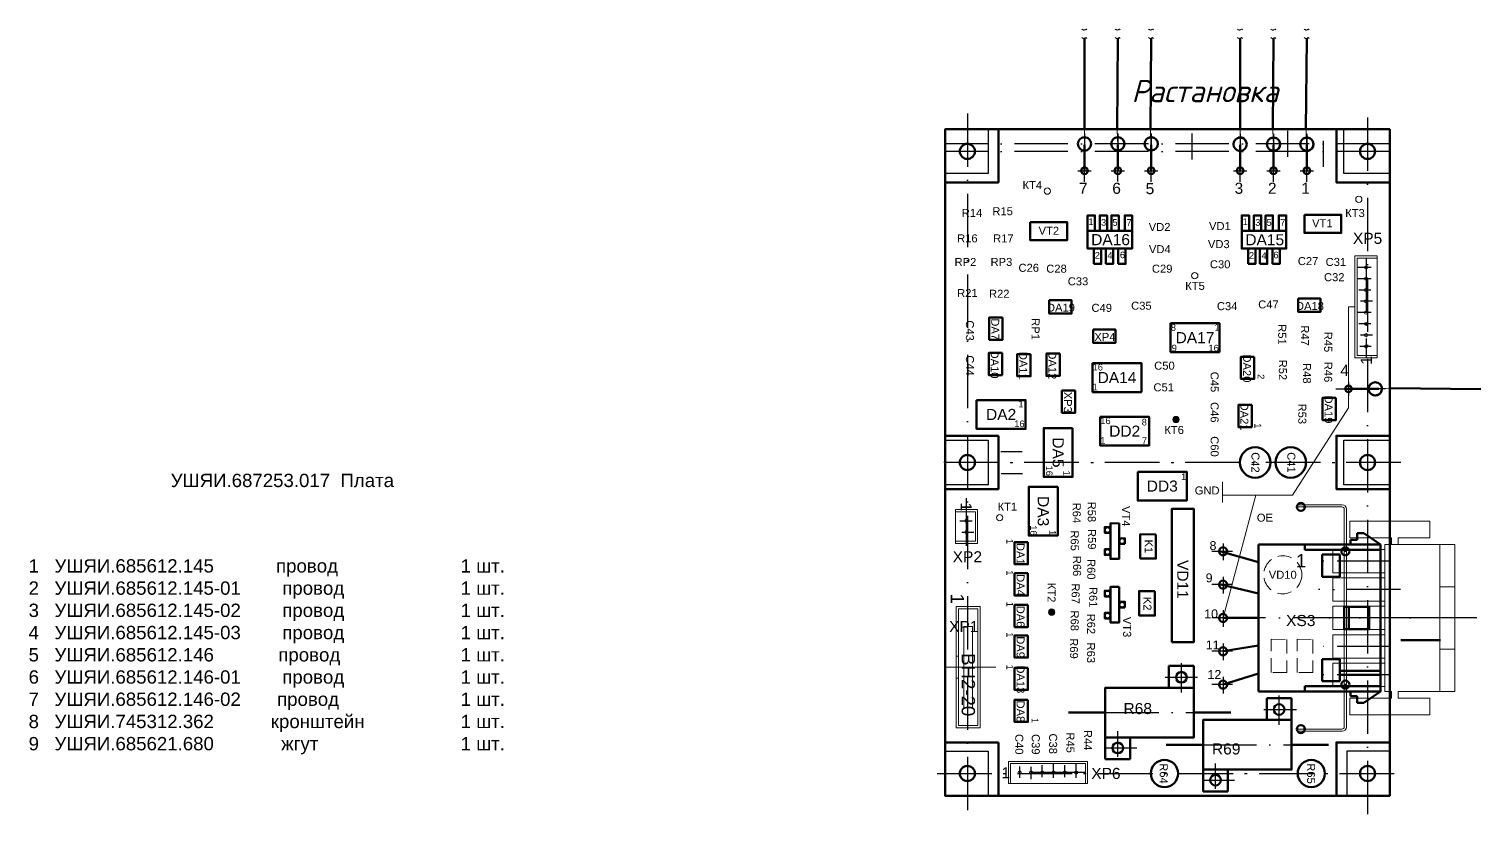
# Model space of a CAD drawing. Header units: millimetres. Extents: x 3219 to 51106, y -14166 to 2695.
# Drawn here: x 5335.7 to 5662.2, y 1722.3 to 1901.4 of the extents above; entities that cross this region are included whole.
import ezdxf

# ---------------------------------------------------------------- set-up
doc = ezdxf.new("R2010")
doc.units = ezdxf.units.MM
doc.linetypes.add('ACAD_ISO10W100', pattern=[18, 12, -3, 0, -3])
doc.linetypes.add('невидимая2', pattern=[4.7625, 3.175, -1.5875])
doc.layers.get('0').update_dxf_attribs({"lineweight": 53})
for name, color, linetype, lineweight in [('1', 1, 'Continuous', 18), ('TEXT', 2, 'Continuous', 20), ('TONK', 3, 'Continuous', 20), ('жгут', 9, 'Continuous', 100), ('невидим', 1, 'невидимая2', 18), ('Оси', 3, 'ACAD_ISO10W100', 25), ('Размеры', 2, 'Continuous', 18)]:
    doc.layers.add(name, color=color, linetype=linetype, lineweight=lineweight)
doc.styles.add('Arial', font='arial.ttf', dxfattribs={"height": 3})
doc.styles.add('Arialc', font='arial.ttf')
doc.styles.add('ArialCr', font='arial.ttf', dxfattribs={"height": 2.5})
doc.styles.add('гост', font='GOST Common Italic.ttf')

# ---------------------------------------------------------------- blocks, each defined once
blk = doc.blocks.new('A$C766C7C66')
for p, q in [((10.39, 35.62), (14.14, 38.22)), ((14.14, 38.22), (15.64, 38.22)), ((15.64, 36.72), (15.64, 38.22)), ((15.64, 36.72), (17.14, 36.72)), ((17.14, 35.62), (17.14, 36.72)), ((10.39, 35.62), (37.82, 35.62)), ((10.39, 35.62), (10.39, 2.6)), ((10.39, 2.6), (10.39, 35.62)), ((10.39, 34.42), (27.39, 34.42)), ((19.52, 33.36), (23.52, 33.36)), ((19.52, 28.36), (19.52, 33.36)), ((23.52, 28.36), (23.52, 33.36)), ((27.39, 35.62), (27.39, 34.42)), ((37.82, 35.62), (37.82, 2.6)), ((19.52, 31.91), (10.39, 31.91)), ((19.52, 31.01), (10.39, 31.01)), ((19.52, 28.36), (23.52, 28.36)), ((12.92, 21.61), (12.92, 16.61)), ((12.92, 21.61), (18.52, 21.61)), ((17.52, 21.61), (17.52, 16.61)), ((18.52, 21.61), (18.52, 16.61)), ((12.92, 16.61), (18.52, 16.61)), ((19.52, 9.86), (23.52, 9.86)), ((19.52, 4.86), (19.52, 9.86)), ((23.52, 4.86), (23.52, 9.86)), ((10.39, 3.8), (27.39, 3.8)), ((19.52, 4.86), (23.52, 4.86)), ((27.39, 3.8), (27.39, 2.6)), ((10.39, 2.6), (37.82, 2.6)), ((10.39, 2.6), (14.14, 0)), ((15.64, 1.5), (17.14, 1.5)), ((15.64, 0), (15.64, 1.5)), ((17.14, 1.5), (17.14, 2.6)), ((14.14, 0), (15.64, 0))]:
    blk.add_line(p, q)
at = {"layer": 'Оси'}
blk.add_line((0, 19.11), (40.87, 19.11), dxfattribs=at)
blk = doc.blocks.new('A$C15A94739')
for p, q in [((10.54, 43.52), (28.54, 43.52)), ((10.54, 43.52), (10.54, 39.77)), ((28.54, 43.52), (28.54, 39.77)), ((10.54, 39.77), (17.69, 39.77)), ((17.69, 39.77), (17.69, 38.27)), ((19.19, 39.77), (28.54, 39.77)), ((19.19, 39.77), (19.19, 38.27)), ((4.94, 38.27), (17.69, 38.27)), ((4.94, 38.27), (4.94, 5.25)), ((8.34, 38.27), (8.34, 5.25)), ((19.19, 38.27), (20.69, 38.27)), ((20.69, 38.27), (20.69, 5.25)), ((20.69, 38.27), (20.69, 5.25)), ((20.69, 37.18), (32.37, 37.18)), ((32.37, 37.18), (32.37, 31.93)), ((20.69, 31.93), (32.37, 31.93)), ((20.69, 30.78), (32.37, 30.78)), ((32.37, 30.78), (32.37, 25.53)), ((4.94, 28.76), (8.34, 28.76)), ((20.69, 25.53), (32.37, 25.53)), ((20.69, 24.38), (32.37, 24.38)), ((32.37, 24.38), (32.37, 19.13)), ((20.69, 19.13), (32.37, 19.13)), ((20.69, 17.98), (32.37, 17.98)), ((32.37, 17.98), (32.37, 12.73)), ((4.94, 14.76), (8.34, 14.76)), ((20.69, 12.73), (32.37, 12.73)), ((20.69, 11.58), (32.37, 11.58)), ((32.37, 11.58), (32.37, 6.33)), ((4.94, 5.25), (20.69, 5.25)), ((10.54, 3.75), (17.69, 3.75)), ((10.54, 3.75), (10.54, 0)), ((17.69, 5.25), (17.69, 3.75)), ((19.19, 5.25), (19.19, 3.75)), ((19.19, 3.75), (28.54, 3.75)), ((20.69, 6.33), (32.37, 6.33)), ((28.54, 3.75), (28.54, 0)), ((10.54, 0), (28.54, 0))]:
    blk.add_line(p, q)
at = {"layer": 'Оси'}
for p, q in [((19.42, 34.56), (36.08, 34.56)), ((19.42, 28.16), (36.08, 28.16)), ((0, 21.76), (41.15, 21.76)), ((17.19, 15.36), (35.64, 15.36)), ((19.42, 8.96), (36.08, 8.96))]:
    blk.add_line(p, q, dxfattribs=at)
blk = doc.blocks.new('A$C7cf964cf')
for p, q in [((-22.4, 5), (-22.4, 0)), ((-22.4, 5), (0.5, 5)), ((-22.4, 0), (-22.4, 5)), ((0.5, 5), (-22.4, 5)), ((-21.9, 0), (-21.9, 4.5)), ((0, 4.5), (-21.9, 4.5)), ((0, 0), (0, 4.5)), ((0.5, 5), (0.5, 0)), ((0.5, 0), (0.5, 5)), ((-22.4, 0), (0.5, 0)), ((0.5, 0), (-22.4, 0))]:
    blk.add_line(p, q)
for centre in [(-19.86, 2.5), (-17.32, 2.5), (-14.78, 2.5), (-12.24, 2.5), (-9.7, 2.5), (-7.16, 2.5), (-4.62, 2.5), (-2.08, 2.5)]:
    blk.add_circle(centre, 0.35)
at = {"layer": 'Оси'}
for p, q in [((-19.86, 1.32), (-19.86, 3.86)), ((-17.32, 1.03), (-17.32, 3.76)), ((-14.78, 1.42), (-14.78, 4.15)), ((-12.24, 1.32), (-12.24, 4.45)), ((-9.7, 1.03), (-9.7, 3.76)), ((-7.16, 1.42), (-7.16, 4.15)), ((-4.62, 1.32), (-4.62, 4.45)), ((-2.08, 1.32), (-2.08, 4.45)), ((0, 2.5), (-22.4, 2.5))]:
    blk.add_line(p, q, dxfattribs=at)
at = {"style": 'Arialc'}
blk.add_text('1', height=2.5, dxfattribs=at).set_placement((-23.96, 1.18))
blk = doc.blocks.new('A$C4d0c2a60')
for p, q in [((-6.02, 5), (-6.02, 0)), ((-6.02, 5), (1.6, 5)), ((-6.02, 0), (-6.02, 5)), ((1.6, 5), (-6.02, 5)), ((-5.52, 0), (-5.52, 4.5)), ((1.1, 4.5), (-5.52, 4.5)), ((1.1, 0), (1.1, 4.5)), ((1.6, 5), (1.6, 0)), ((1.6, 0), (1.6, 5)), ((-6.02, 0), (1.6, 0)), ((1.6, 0), (-6.02, 0))]:
    blk.add_line(p, q)
for centre in [(-3.48, 2.5), (-0.94, 2.5)]:
    blk.add_circle(centre, 0.35)
at = {"layer": 'Оси'}
for p, q in [((-3.48, 1.03), (-3.48, 3.76)), ((-0.94, 1.42), (-0.94, 4.15)), ((2.15, 2.5), (-8.56, 2.5))]:
    blk.add_line(p, q, dxfattribs=at)
at = {"style": 'Arialc'}
blk.add_text('1', height=2.5, dxfattribs=at).set_placement((-7.58, 1.18))
blk = doc.blocks.new('A$C37fabe92')
for p, q in [((2.5, 17.8), (-2.5, 17.8)), ((-2.5, 17.8), (-2.5, 0)), ((-2.5, 17.8), (2.5, 17.8)), ((-2.5, 0), (-2.5, 17.8)), ((-2.5, 17.3), (2, 17.3)), ((2, 0.5), (2, 17.3)), ((2.5, 17.8), (2.5, 0)), ((2.5, 0), (2.5, 17.8)), ((-2.5, 0.5), (2, 0.5)), ((2.5, 0), (-2.5, 0)), ((-2.5, 0), (2.5, 0))]:
    blk.add_line(p, q)
for centre in [(0, 15.26), (0, 12.72), (0, 10.18), (0, 7.64), (0, 5.1), (0, 2.56)]:
    blk.add_circle(centre, 0.35)
at = {"layer": 'Оси'}
for p, q in [((0, 0.5), (0, 17.8)), ((-1.18, 15.26), (1.36, 15.26)), ((-1.47, 12.72), (1.26, 12.72)), ((-1.08, 10.18), (1.65, 10.18)), ((-1.18, 7.64), (1.95, 7.64)), ((-1.08, 5.1), (1.65, 5.1)), ((-1.18, 2.56), (1.95, 2.56))]:
    blk.add_line(p, q, dxfattribs=at)
at = {"style": 'Arialc'}
blk.add_text('1', height=2.5, rotation=270, dxfattribs=at).set_placement((-1.32, 19.36))
blk = doc.blocks.new('A$C3702a2b4')
for p, q in [((0, 7.2), (0, -4.25)), ((-13.65, 3.72), (-13.65, -1.73)), ((-13.65, 3.72), (13.65, 3.72)), ((13.65, 3.72), (13.65, -1.73)), ((-13.15, 3.2), (13.15, 3.2)), ((-13.15, 3.2), (-13.15, -1.2)), ((-9.15, 2), (-9.15, 0)), ((-9.15, 2), (9.15, 2)), ((-9.15, 0), (9.15, 0)), ((9.15, 2), (9.15, 0)), ((13.15, 3.2), (13.15, -1.2)), ((-13.65, -1.73), (13.65, -1.73)), ((-13.15, -1.2), (13.15, -1.2)), ((-2.5, -1.2), (-2.5, -1.73)), ((2.5, -1.2), (2.5, -1.73))]:
    blk.add_line(p, q)

msp = doc.modelspace()

# ---------------------------------------------------------------- hatches: boundary and pattern name
at = {"layer": 'Размеры'}
h = msp.add_hatch(color=256, dxfattribs=at)
h.dxf.hatch_style = 1
h.paths.add_polyline_path([(5594.37, 1813.57, 1), (5592.96, 1813.57, 1)])
h = msp.add_hatch(color=256, dxfattribs=at)
h.dxf.hatch_style = 1
h.paths.add_polyline_path([(5564.97, 1770.22, 1), (5566.38, 1770.22, 1)])

# ---------------------------------------------------------------- linework, layer by layer
for p, q in [((5541.74, 1878.9), (5641.74, 1878.9)), ((5541.74, 1748.9), (5541.74, 1878.9)), ((5541.74, 1878.9), (5641.74, 1878.9)), ((5541.74, 1728.9), (5541.74, 1878.9)), ((5641.74, 1748.9), (5641.74, 1878.9)), ((5641.74, 1728.9), (5641.74, 1878.9)), ((5580.58, 1875.41), (5580.58, 1869.66)), ((5615.58, 1875.41), (5615.58, 1869.66)), ((5644.24, 1763.9), (5653.12, 1763.9)), ((5597.64, 1758.1), (5592.07, 1758.1)), ((5592.07, 1753.2), (5592.07, 1758.1)), ((5597.64, 1753.2), (5597.64, 1758.1)), ((5619.63, 1750.87), (5614.05, 1750.87)), ((5614.05, 1745.97), (5614.05, 1750.87)), ((5619.63, 1745.97), (5619.63, 1750.87)), ((5577.76, 1747.6), (5569.46, 1747.6)), ((5605.96, 1747.6), (5597.66, 1747.6)), ((5577.76, 1742), (5577.76, 1737.1)), ((5583.36, 1742), (5583.36, 1737.1)), ((5599.74, 1740.37), (5591.44, 1740.37)), ((5627.94, 1740.37), (5619.64, 1740.37)), ((5583.36, 1737.1), (5577.76, 1737.1)), ((5599.74, 1734.77), (5599.74, 1729.87)), ((5605.34, 1734.77), (5605.34, 1729.87)), ((5541.74, 1728.9), (5641.74, 1728.9)), ((5541.74, 1728.9), (5641.74, 1728.9)), ((5605.34, 1729.87), (5599.74, 1729.87))]:
    msp.add_line(p, q)
for points in [[(5553.74, 1878.9), (5553.74, 1866.9), (5541.74, 1866.9), (5541.74, 1878.9)], [(5641.74, 1878.9), (5641.74, 1866.9), (5629.74, 1866.9), (5629.74, 1878.9)], [(5560.89, 1858), (5569.17, 1858), (5569.17, 1853.91), (5560.89, 1853.91)], [(5573.77, 1856.03), (5575.43, 1856.03), (5575.43, 1859.48), (5573.77, 1859.48)], [(5576.51, 1856.03), (5578.17, 1856.03), (5578.17, 1859.48), (5576.51, 1859.48)], [(5579.15, 1856.03), (5580.8, 1856.03), (5580.8, 1859.48), (5579.15, 1859.48)], [(5582.12, 1856.03), (5583.77, 1856.03), (5583.77, 1859.48), (5582.12, 1859.48)], [(5608.44, 1856.03), (5610.1, 1856.03), (5610.1, 1859.48), (5608.44, 1859.48)], [(5611.18, 1856.03), (5612.84, 1856.03), (5612.84, 1859.48), (5611.18, 1859.48)], [(5613.81, 1856.03), (5615.47, 1856.03), (5615.47, 1859.48), (5613.81, 1859.48)], [(5616.78, 1856.03), (5618.44, 1856.03), (5618.44, 1859.48), (5616.78, 1859.48)], [(5622.55, 1859.64), (5630.83, 1859.64), (5630.83, 1855.56), (5622.55, 1855.56)], [(5573.77, 1856.03), (5583.77, 1856.03), (5583.77, 1852.03), (5573.77, 1852.03)], [(5608.44, 1856.03), (5618.44, 1856.03), (5618.44, 1852.03), (5608.44, 1852.03)], [(5575.2, 1848.58), (5576.86, 1848.58), (5576.86, 1852.03), (5575.2, 1852.03)], [(5577.87, 1848.58), (5579.52, 1848.58), (5579.52, 1852.03), (5577.87, 1852.03)], [(5580.67, 1848.58), (5582.33, 1848.58), (5582.33, 1852.03), (5580.67, 1852.03)], [(5609.87, 1848.58), (5611.52, 1848.58), (5611.52, 1852.03), (5609.87, 1852.03)], [(5612.53, 1848.58), (5614.19, 1848.58), (5614.19, 1852.03), (5612.53, 1852.03)], [(5615.34, 1848.58), (5616.99, 1848.58), (5616.99, 1852.03), (5615.34, 1852.03)], [(5565.16, 1840.39), (5570.16, 1840.39), (5570.16, 1837.39), (5565.16, 1837.39)], [(5621.14, 1840.76), (5626.14, 1840.76), (5626.14, 1837.76), (5621.14, 1837.76)], [(5554.67, 1836.52), (5554.67, 1831.52), (5551.67, 1831.52), (5551.67, 1836.52)], [(5592.43, 1835.23), (5603.43, 1835.23), (5603.43, 1828.73), (5592.43, 1828.73)], [(5575.03, 1833.81), (5580.03, 1833.81), (5580.03, 1830.81), (5575.03, 1830.81)], [(5554.54, 1828.56), (5554.54, 1823.56), (5551.54, 1823.56), (5551.54, 1828.56)], [(5560.95, 1828.29), (5560.95, 1823.29), (5557.95, 1823.29), (5557.95, 1828.29)], [(5567.51, 1828.39), (5567.51, 1823.39), (5564.51, 1823.39), (5564.51, 1828.39)], [(5574.89, 1826.25), (5585.89, 1826.25), (5585.89, 1819.75), (5574.89, 1819.75)], [(5611.27, 1827.69), (5611.27, 1822.69), (5608.27, 1822.69), (5608.27, 1827.69)], [(5571, 1820.07), (5571, 1815.07), (5568, 1815.07), (5568, 1820.07)], [(5548.83, 1817.95), (5559.83, 1817.95), (5559.83, 1811.45), (5548.83, 1811.45)], [(5610.7, 1816.86), (5610.7, 1811.86), (5607.7, 1811.86), (5607.7, 1816.86)], [(5629.63, 1818.45), (5629.63, 1813.45), (5626.63, 1813.45), (5626.63, 1818.45)], [(5576.62, 1814.2), (5587.62, 1814.2), (5587.62, 1807.7), (5576.62, 1807.7)], [(5553.74, 1809.9), (5553.74, 1797.9), (5541.74, 1797.9), (5541.74, 1809.9)], [(5570.4, 1811.65), (5570.4, 1800.65), (5563.9, 1800.65), (5563.9, 1811.65)], [(5641.74, 1809.9), (5641.74, 1797.9), (5629.74, 1797.9), (5629.74, 1809.9)], [(5585.07, 1801.82), (5596.07, 1801.82), (5596.07, 1795.32), (5585.07, 1795.32)], [(5567.05, 1798.44), (5567.05, 1787.44), (5560.55, 1787.44), (5560.55, 1798.44)], [(5592.69, 1763.46), (5592.69, 1793.46), (5597.69, 1793.46), (5597.69, 1763.46)], [(5578.9, 1789.32), (5577.63, 1789.34), (5577.63, 1788.08), (5578.9, 1788.06)], [(5580.9, 1790.22), (5580.9, 1782.22), (5578.9, 1782.2), (5578.9, 1790.2)], [(5582.17, 1785.58), (5580.9, 1785.56), (5580.9, 1786.82), (5582.17, 1786.84)], [(5589.12, 1787.71), (5589.14, 1782.26), (5585.61, 1782.31), (5585.58, 1787.76)], [(5560.36, 1785.99), (5560.36, 1780.99), (5557.36, 1780.99), (5557.36, 1785.99)], [(5578.9, 1783.12), (5577.63, 1783.1), (5577.63, 1784.36), (5578.9, 1784.38)], [(5560.36, 1778.96), (5560.36, 1773.96), (5557.36, 1773.96), (5557.36, 1778.96)], [(5578.9, 1775.01), (5577.63, 1775.04), (5577.63, 1773.77), (5578.9, 1773.75)], [(5580.9, 1775.91), (5580.9, 1767.91), (5578.9, 1767.89), (5578.9, 1775.89)], [(5588.87, 1774.9), (5588.9, 1769.44), (5585.37, 1769.49), (5585.34, 1774.94)], [(5560.36, 1771.85), (5560.36, 1766.85), (5557.36, 1766.85), (5557.36, 1771.85)], [(5578.9, 1768.81), (5577.63, 1768.79), (5577.63, 1770.06), (5578.9, 1770.08)], [(5582.17, 1771.27), (5580.9, 1771.25), (5580.9, 1772.52), (5582.17, 1772.54)], [(5560.36, 1764.98), (5560.36, 1759.98), (5557.36, 1759.98), (5557.36, 1764.98)], [(5560.36, 1757.72), (5560.36, 1752.72), (5557.36, 1752.72), (5557.36, 1757.72)], [(5560.36, 1750.52), (5560.36, 1745.52), (5557.36, 1745.52), (5557.36, 1750.52)], [(5577.76, 1742), (5577.76, 1753.2), (5597.66, 1753.2), (5597.66, 1742)], [(5599.74, 1734.77), (5599.74, 1745.97), (5619.64, 1745.97), (5619.64, 1734.77)], [(5553.74, 1740.9), (5553.74, 1728.9), (5541.74, 1728.9), (5541.74, 1740.9)], [(5641.74, 1740.9), (5641.74, 1728.9), (5629.74, 1728.9), (5629.74, 1740.9)]]:
    msp.add_lwpolyline(points, close=True)
for centre, radius in [((5546.74, 1873.9), 1.7), ((5573.08, 1875.58), 1.5), ((5580.58, 1875.6), 1.5), ((5588.08, 1875.6), 1.5), ((5608.08, 1875.5), 1.5), ((5615.58, 1875.52), 1.5), ((5623.08, 1875.52), 1.5), ((5636.74, 1873.9), 1.7), ((5573.08, 1869.56), 0.75), ((5580.58, 1869.56), 0.75), ((5588.08, 1869.56), 0.75), ((5608.08, 1869.56), 0.75), ((5615.58, 1869.56), 0.75), ((5623.08, 1869.56), 0.75), ((5638.48, 1820.47), 1.5), ((5632.46, 1820.47), 0.75), ((5546.74, 1803.9), 1.7), ((5611.45, 1803.9), 3.43), ((5619.46, 1803.9), 3.43), ((5636.74, 1803.9), 1.7), ((5621.74, 1793.9), 0.9), ((5578.26, 1788.7), 0.636), ((5581.54, 1786.2), 0.636), ((5578.26, 1783.74), 0.636), ((5604.24, 1783.9), 0.9), ((5631.74, 1783.9), 0.9), ((5604.24, 1776.4), 0.9), ((5578.26, 1774.4), 0.636), ((5578.26, 1769.43), 0.636), ((5581.54, 1771.89), 0.636), ((5604.24, 1768.9), 0.9), ((5604.24, 1761.4), 0.9), ((5594.86, 1755.55), 1.2), ((5604.24, 1753.9), 0.9), ((5631.74, 1753.9), 0.9), ((5616.84, 1748.32), 1.2), ((5621.74, 1743.9), 0.9), ((5580.56, 1739.65), 1.2), ((5546.74, 1733.9), 1.7), ((5591.06, 1733.9), 3.05), ((5624.08, 1733.9), 3.05), ((5636.74, 1733.9), 1.7), ((5602.54, 1732.42), 1.2)]:
    msp.add_circle(centre, radius)
for centre, start, end in [((5573.08, 1875.58), 53.1301, 103.8606), ((5573.08, 1875.58), 256.1394, 306.8699), ((5580.58, 1875.6), 233.1301, 126.8699), ((5588.08, 1875.6), 233.1301, 126.8699), ((5608.08, 1875.58), 53.1301, 103.8606), ((5608.08, 1875.5), 53.1301, 103.8606), ((5608.08, 1875.5), 256.1394, 306.8699), ((5615.58, 1875.52), 233.1301, 126.8699), ((5623.08, 1875.52), 233.1301, 126.8699), ((5638.48, 1820.47), 143.1301, 36.8699)]:
    msp.add_arc(centre, 1.5, start, end)
at = {"layer": '1'}
for p, q in [((5604.12, 1794.89), (5604.12, 1799.55)), ((5630.99, 1794.4), (5620.99, 1794.4)), ((5620.99, 1794.4), (5620.99, 1793.9)), ((5630.99, 1793.9), (5620.99, 1793.9)), ((5631.49, 1793.4), (5631.49, 1744.4)), ((5631.99, 1793.4), (5631.99, 1744.4)), ((5630.99, 1743.9), (5620.99, 1743.9)), ((5620.99, 1743.9), (5620.99, 1743.4)), ((5630.99, 1743.4), (5620.99, 1743.4))]:
    msp.add_line(p, q, dxfattribs=at)
for points in [[(5633.89, 1838.91), (5632.46, 1838.91), (5632.46, 1816.19), (5632.46, 1816.19), (5619.89, 1796.51), (5604.12, 1796.51)], [(5604.24, 1768.9), (5611.6, 1796.51)]]:
    msp.add_lwpolyline(points, dxfattribs=at)
for centre, radius, start, end in [((5630.99, 1793.4), 1, 0, 90), ((5630.99, 1793.4), 0.5, 0, 90), ((5630.99, 1744.4), 1, 270, 0), ((5630.99, 1744.4), 0.5, 270, 0)]:
    msp.add_arc(centre, radius, start, end, dxfattribs=at)
for points in [[(5573.61, 1901.23), (5573.35, 1901.42), (5573.12, 1901.24), (5572.89, 1901.18), (5572.67, 1901.3), (5572.48, 1901.41)], [(5581.11, 1901.23), (5580.85, 1901.42), (5580.62, 1901.24), (5580.39, 1901.18), (5580.17, 1901.3), (5579.98, 1901.41)], [(5588.61, 1901.23), (5588.35, 1901.42), (5588.12, 1901.24), (5587.89, 1901.18), (5587.67, 1901.3), (5587.48, 1901.41)], [(5608.61, 1901.23), (5608.35, 1901.42), (5608.12, 1901.24), (5607.89, 1901.18), (5607.67, 1901.3), (5607.48, 1901.41)], [(5616.11, 1901.23), (5615.85, 1901.42), (5615.62, 1901.24), (5615.39, 1901.18), (5615.17, 1901.3), (5614.98, 1901.41)], [(5623.61, 1901.23), (5623.35, 1901.42), (5623.12, 1901.24), (5622.89, 1901.18), (5622.67, 1901.3), (5622.48, 1901.41)], [(5573.61, 1899.34), (5573.35, 1899.54), (5573.12, 1899.36), (5572.89, 1899.29), (5572.67, 1899.41), (5572.48, 1899.52)], [(5581.11, 1899.34), (5580.85, 1899.54), (5580.62, 1899.36), (5580.39, 1899.29), (5580.17, 1899.41), (5579.98, 1899.52)], [(5588.61, 1899.34), (5588.35, 1899.54), (5588.12, 1899.36), (5587.89, 1899.29), (5587.67, 1899.41), (5587.48, 1899.52)], [(5608.61, 1899.34), (5608.35, 1899.54), (5608.12, 1899.36), (5607.89, 1899.29), (5607.67, 1899.41), (5607.48, 1899.52)], [(5616.11, 1899.34), (5615.85, 1899.54), (5615.62, 1899.36), (5615.39, 1899.29), (5615.17, 1899.41), (5614.98, 1899.52)], [(5623.61, 1899.34), (5623.35, 1899.54), (5623.12, 1899.36), (5622.89, 1899.29), (5622.67, 1899.41), (5622.48, 1899.52)]]:
    msp.add_spline(points, degree=3, dxfattribs=at)
at = {"layer": 'жгут'}
for p, q in [((5573.05, 1878.9), (5573.08, 1899.34)), ((5580.43, 1878.9), (5580.58, 1899.34)), ((5587.89, 1878.9), (5588.08, 1899.34)), ((5608.05, 1878.9), (5608.08, 1899.34)), ((5615.43, 1878.9), (5615.58, 1899.34)), ((5622.89, 1878.9), (5623.08, 1899.34)), ((5573.08, 1869.65), (5573.08, 1875.4)), ((5588.08, 1869.66), (5588.08, 1875.41)), ((5608.08, 1869.65), (5608.08, 1875.4)), ((5623.08, 1869.48), (5623.08, 1875.41)), ((5632.07, 1820.47), (5639.29, 1820.47)), ((5641.8, 1820.59), (5662.24, 1820.4)), ((5603.74, 1783.9), (5612.19, 1781.45)), ((5603.74, 1776.4), (5612.19, 1774.38)), ((5604.24, 1768.9), (5612.19, 1768.9)), ((5604.24, 1761.4), (5612.19, 1762.68)), ((5604.24, 1753.9), (5612.19, 1756.39))]:
    msp.add_line(p, q, dxfattribs=at)
at = {"layer": 'невидим'}
for p, q in [((5573.08, 1875.4), (5573.05, 1878.9)), ((5580.58, 1875.41), (5580.43, 1878.9)), ((5588.02, 1875.41), (5587.89, 1878.9)), ((5608.08, 1875.4), (5608.05, 1878.9)), ((5615.58, 1875.41), (5615.43, 1878.9)), ((5623.02, 1875.41), (5622.89, 1878.9)), ((5638.82, 1820.52), (5642.3, 1820.66))]:
    msp.add_line(p, q, dxfattribs=at)
for points in [[(5618.57, 1764.08), (5618.6, 1756.63), (5615.07, 1756.67), (5615.04, 1764.12)], [(5624.4, 1764.08), (5624.43, 1756.63), (5620.89, 1756.67), (5620.87, 1764.12)]]:
    msp.add_lwpolyline(points, close=True, dxfattribs=at)
msp.add_circle((5617.66, 1778.62), 4.28, dxfattribs=at)
at = {"layer": 'Оси'}
for p, q in [((5546.74, 1882.42), (5546.74, 1723.37)), ((5636.74, 1881.52), (5636.74, 1722.32)), ((5573.08, 1877.92), (5573.08, 1872.08)), ((5580.58, 1877.92), (5580.58, 1872.08)), ((5588.08, 1877.92), (5588.08, 1872.08)), ((5597.24, 1877.92), (5597.24, 1872.08)), ((5608.08, 1877.84), (5608.08, 1872.01)), ((5615.58, 1877.84), (5615.58, 1872.01)), ((5618.74, 1878.5), (5618.74, 1872.66)), ((5623.08, 1877.84), (5623.08, 1872.01)), ((5641.74, 1875.58), (5541.74, 1875.58)), ((5626.74, 1876.24), (5626.74, 1870.4)), ((5641.74, 1873.9), (5541.74, 1873.9)), ((5573.08, 1867.07), (5573.08, 1871.9)), ((5580.58, 1867.14), (5580.58, 1871.98)), ((5588.08, 1867.07), (5588.08, 1871.9)), ((5608.08, 1867.07), (5608.08, 1871.9)), ((5615.58, 1867.07), (5615.58, 1871.9)), ((5623.08, 1867.07), (5623.08, 1871.9)), ((5571.61, 1869.56), (5574.55, 1869.56)), ((5579.11, 1869.56), (5582.05, 1869.56)), ((5586.61, 1869.56), (5589.55, 1869.56)), ((5606.61, 1869.56), (5609.55, 1869.56)), ((5614.11, 1869.56), (5617.05, 1869.56)), ((5621.61, 1869.56), (5624.55, 1869.56)), ((5632.46, 1821.94), (5632.46, 1818.99)), ((5629.58, 1820.47), (5634.41, 1820.47)), ((5640.8, 1820.47), (5634.97, 1820.47)), ((5554.25, 1806.4), (5559.09, 1806.4)), ((5643.93, 1803.9), (5539.93, 1803.9)), ((5644.24, 1803.9), (5540.24, 1803.9)), ((5554.33, 1801.4), (5559.16, 1801.4)), ((5606.37, 1783.9), (5601.75, 1783.9)), ((5604.24, 1785.67), (5604.24, 1781.89)), ((5631.99, 1783.9), (5631.49, 1783.9)), ((5606.37, 1776.4), (5601.75, 1776.4)), ((5604.24, 1778.17), (5604.24, 1774.39)), ((5604.24, 1770.67), (5604.24, 1766.89)), ((5606.37, 1768.9), (5601.75, 1768.9)), ((5606.37, 1768.9), (5601.75, 1768.9)), ((5604.24, 1763.17), (5604.24, 1759.39)), ((5606.37, 1761.4), (5601.75, 1761.4)), ((5606.37, 1761.4), (5601.75, 1761.4)), ((5594.86, 1752.12), (5594.86, 1758.72)), ((5591.2, 1755.55), (5598.51, 1755.55)), ((5606.37, 1753.9), (5601.75, 1753.9)), ((5606.37, 1753.9), (5601.75, 1753.9)), ((5604.24, 1755.67), (5604.24, 1751.89)), ((5631.99, 1753.9), (5631.49, 1753.9)), ((5616.84, 1744.89), (5616.84, 1751.49)), ((5577.76, 1747.6), (5597.66, 1747.6)), ((5613.41, 1748.32), (5620.72, 1748.32)), ((5580.56, 1737.69), (5580.56, 1743.41)), ((5599.74, 1740.37), (5619.64, 1740.37)), ((5577.76, 1739.65), (5584.84, 1739.65)), ((5539.93, 1733.9), (5642.93, 1733.9)), ((5540.24, 1733.9), (5643.24, 1733.9)), ((5602.54, 1730.46), (5602.54, 1736.18)), ((5599.74, 1732.42), (5606.82, 1732.42))]:
    msp.add_line(p, q, dxfattribs=at)
for points in [[(5551.43, 1878.9), (5551.43, 1868.9), (5541.74, 1868.9), (5541.74, 1878.9)], [(5641.74, 1878.9), (5641.74, 1868.9), (5631.43, 1868.9), (5631.43, 1878.9)], [(5551.43, 1808.9), (5551.43, 1798.9), (5541.74, 1798.9), (5541.74, 1808.9)], [(5641.74, 1808.9), (5641.74, 1798.9), (5631.43, 1798.9), (5631.43, 1808.9)], [(5551.43, 1738.9), (5551.43, 1728.9), (5541.74, 1728.9), (5541.74, 1738.9)], [(5632.05, 1738.9), (5632.05, 1728.9), (5641.74, 1728.9), (5641.74, 1738.9)]]:
    msp.add_lwpolyline(points, close=True, dxfattribs=at)
at = {"layer": 'Размеры'}
for centre in [(5564.71, 1864.96), (5634.77, 1863.09), (5597.88, 1845.91), (5593.66, 1813.57), (5554.01, 1791.5), (5565.68, 1770.22)]:
    msp.add_circle(centre, 0.706, dxfattribs=at)

# ---------------------------------------------------------------- block references
at = {"rotation": 180}
msp.add_blockref('A$C766C7C66', (5650.01, 1788.01), dxfattribs=at)
at = {"layer": 'Размеры'}
for name, p, rotation in [('A$C7cf964cf', (5638.89, 1849.86), 89.99999999999999), ('A$C4d0c2a60', (5544.05, 1787.29), 270), ('A$C15A94739', (5661.31, 1790.66), 180), ('A$C3702a2b4', (5545.93, 1757.83), 270), ('A$C37fabe92', (5573.77, 1734.13), 90)]:
    msp.add_blockref(name, p, dxfattribs=dict(at, rotation=rotation))

# ---------------------------------------------------------------- texts
at = {"style": 'Arialc'}
for s, p in [('8', (5601.2, 1784.19)), ('9', (5600.33, 1776.93)), ('10', (5600, 1768.83)), ('11', (5600.34, 1761.83)), ('12', (5600.75, 1755.18))]:
    msp.add_text(s, height=2, dxfattribs=at).set_placement(p)
msp.add_text('ВН2-20', height=3, rotation=270, dxfattribs=at).set_placement((5545.45, 1760.99))
for s, insert, char_height, width, attachment_point, style in [('КТ4', (5561.35, 1866.31), 1.8, 11, 5, 'ArialCr'), ('R15', (5554.67, 1860.42), 1.8, 11, 5, 'ArialCr'), ('R14', (5547.78, 1860.05), 1.8, 11, 5, 'ArialCr'), ('VD1', (5603.52, 1857.09), 1.8, 11, 5, 'ArialCr'), ('VT1', (5626.57, 1857.73), 1.8, 11, 5, 'ArialCr'), ('КТ3', (5633.91, 1860.02), 1.8, 11, 5, 'ArialCr'), ('R16', (5546.74, 1854.32), 1.8, 11, 5, 'ArialCr'), ('R17', (5554.83, 1854.32), 1.8, 11, 5, 'ArialCr'), ('VT2', (5565.06, 1856.04), 1.8, 11, 5, 'ArialCr'), ('DA16', (5578.94, 1854.02), 2.5, 11, 5, 'ArialCr'), ('VD2', (5589.97, 1856.89), 1.8, 11, 5, 'ArialCr'), ('DA15', (5613.61, 1854), 2.5, 11, 5, 'ArialCr'), ('XР5', (5636.74, 1854.32), 2.5, 13.8001, 5, 'ArialCr'), ('VD4', (5590.01, 1851.9), 1.8, 11, 5, 'ArialCr'), ('VD3', (5603.28, 1853.02), 1.8, 11, 5, 'ArialCr'), ('RP2', (5546.31, 1849.01), 1.8, 11, 5, 'ArialCr'), ('RP3', (5554.4, 1849.01), 1.8, 11, 5, 'ArialCr'), ('C26', (5560.54, 1847.69), 1.8, 11, 5, 'ArialCr'), ('C28', (5566.79, 1847.49), 1.8, 11, 5, 'ArialCr'), ('C29', (5590.55, 1847.49), 1.8, 11, 5, 'ArialCr'), ('C30', (5603.59, 1848.48), 1.8, 11, 5, 'ArialCr'), ('C27', (5623.36, 1849.2), 1.8, 11, 5, 'ArialCr'), ('C31', (5629.61, 1849.01), 1.8, 11, 5, 'ArialCr'), ('C33', (5571.62, 1844.65), 1.8, 11, 5, 'ArialCr'), ('C32', (5629.25, 1845.58), 1.8, 11, 5, 'ArialCr'), ('R21', (5546.74, 1842.03), 1.8, 11, 5, 'ArialCr'), ('R22', (5553.91, 1841.86), 1.8, 11, 5, 'ArialCr'), ('КТ5', (5597.93, 1843.62), 1.8, 11, 5, 'ArialCr'), ('DA19', (5567.79, 1838.72), 1.8, 11, 5, 'ArialCr'), ('C49', (5576.96, 1838.68), 1.8, 11, 5, 'ArialCr'), ('C35', (5585.87, 1839.16), 1.8, 11, 5, 'ArialCr'), ('C34', (5605.16, 1839.06), 1.8, 11, 5, 'ArialCr'), ('C47', (5614.45, 1839.45), 1.8, 11, 5, 'ArialCr'), ('DA18', (5623.78, 1839.09), 1.8, 11, 5, 'ArialCr'), ('ХР4', (5577.67, 1832.14), 1.8, 11, 5, 'ArialCr'), ('DA17', (5597.93, 1831.98), 2.5, 11, 5, 'ArialCr'), ('C50', (5591.06, 1825.67), 1.8, 11, 5, 'ArialCr'), ('DA14', (5580.39, 1823), 2.5, 11, 5, 'ArialCr'), ('C51', (5590.89, 1820.79), 1.8, 11, 5, 'ArialCr'), ('DA2', (5554.33, 1814.7), 2.5, 11, 5, 'ArialCr'), ('DD2', (5582.12, 1810.95), 2.5, 11, 5, 'ArialCr'), ('КТ6', (5593.24, 1811.2), 1.8, 11, 5, 'ArialCr'), ('DD3', (5590.57, 1798.57), 2.5, 11, 5, 'ArialCr'), ('GND', (5600.66, 1797.58), 1.8, 11, 5, 'ArialCr'), ('КТ1', (5555.74, 1793.96), 1.8, 11, 5, 'ArialCr'), ('ОЕ', (5613.65, 1791.46), 1.8, 11, 5, 'ArialCr'), ('XР2', (5546.74, 1782.67), 2.5, 13.8001, 5, 'ArialCr'), ('\\P1   УШЯИ.685612.145            провод        ^I^I 1 шт.\\P2   УШЯИ.685612.145-01        провод       ^I^I 1 шт.\\P3   УШЯИ.685612.145-02        провод       ^I^I 1 шт.\\P4   УШЯИ.685612.145-03        провод       ^I^I 1 шт.\\P5   УШЯИ.685612.146^I       провод       ^I^I 1 шт.\\P6   УШЯИ.685612.146-01        провод       ^I^I 1 шт.\\P7   УШЯИ.685612.146-02       провод       ^I^I 1 шт.\\P8   УШЯИ.745312.362           кронштейн       ^I^I 1 шт.\\P9   УШЯИ.685621.680             жгут       ^I^I 1 шт.', (5335.63, 1787.13), 3, 155.9592, 1, 'Arial'), ('VD10', (5617.66, 1778.62), 1.8, 11, 5, 'ArialCr'), ('XР1', (5545.93, 1766.98), 2.5, 13.8001, 5, 'ArialCr'), ('XS3', (5621.71, 1768.31), 2.5, 13.8001, 5, 'ArialCr'), ('R68', (5585.05, 1748.5), 2.5, 13.8001, 5, 'ArialCr'), ('R69', (5604.94, 1739.42), 2.5, 13.8001, 5, 'ArialCr'), ('XР6', (5577.89, 1733.9), 2.5, 13.8001, 5, 'ArialCr')]:
    msp.add_mtext(s, dxfattribs=dict(insert=insert, char_height=char_height, width=width, attachment_point=attachment_point, style=style))
at = {"attachment_point": 5, "rotation": 270, "style": 'ArialCr'}
for s, insert, char_height, width in [('C43', (5547.3, 1833.57), 1.8, 11), ('DA7', (5553, 1833.89), 1.8, 11), ('RP1', (5562.07, 1833.92), 1.8, 11.1354), ('R51', (5617.52, 1832.71), 1.8, 11), ('R47', (5622.66, 1832.46), 1.8, 11), ('R45', (5627.87, 1831.01), 1.8, 11), ('DA10', (5552.87, 1825.93), 1.8, 11), ('DA11', (5559.29, 1825.65), 1.8, 11), ('DA12', (5565.84, 1825.76), 1.8, 11), ('C44', (5547.3, 1825.7), 1.8, 11), ('DA20', (5609.61, 1825.06), 1.8, 11), ('R52', (5617.67, 1824.72), 1.8, 11), ('R48', (5623.1, 1823.96), 1.8, 11), ('R46', (5627.87, 1824.25), 1.8, 11), ('C45', (5602.33, 1822.01), 1.8, 11), ('ХР3', (5569.33, 1817.44), 1.8, 11), ('DA19', (5627.96, 1815.82), 1.8, 11), ('C46', (5602.33, 1815.18), 1.8, 11), ('DA21', (5609.03, 1814.22), 1.8, 11), ('R53', (5622.04, 1814.84), 1.8, 11), ('DA5', (5567.15, 1806.15), 2.5, 11), ('C60', (5602.33, 1807.5), 1.8, 11), ('C42', (5611.51, 1803.9), 1.8, 11), ('C41', (5619.58, 1803.9), 1.8, 11), ('DA3', (5563.8, 1792.94), 2.5, 11), ('R64', (5571.32, 1792.54), 1.8, 11), ('R58', (5574.71, 1792.77), 1.8, 11), ('VT4', (5582.43, 1791.8), 1.8, 11), ('R65', (5570.87, 1786.31), 1.8, 11), ('R59', (5574.74, 1786.62), 1.8, 11), ('K1', (5587.53, 1785.01), 1.8, 11), ('DA1', (5558.69, 1783.35), 1.8, 11), ('R66', (5571.4, 1780.58), 1.8, 11), ('R60', (5574.6, 1779.86), 1.8, 11), ('VD11', (5595.17, 1777.58), 2.5, 11), ('DA4', (5558.69, 1776.33), 1.8, 11), ('КТ2', (5565.67, 1774.61), 1.8, 11), ('R67', (5571.08, 1774.38), 1.8, 11), ('R61', (5575.03, 1773.58), 1.8, 11), ('K2', (5587.24, 1772.12), 1.8, 11), ('DA6', (5558.69, 1769.22), 1.8, 11), ('R68', (5570.87, 1768.29), 1.8, 11), ('R62', (5574.56, 1767.57), 1.8, 11), ('VT3', (5582.66, 1766.86), 1.8, 11), ('DA9', (5558.69, 1762.35), 1.8, 11), ('R69', (5570.7, 1762.03), 1.8, 11), ('R63', (5574.53, 1761.07), 1.8, 11), ('DA13', (5558.69, 1755.09), 1.8, 11), ('DA8', (5558.69, 1747.88), 1.8, 11), ('C40', (5558.4, 1740.48), 1.8, 11), ('C39', (5562.11, 1740.48), 1.8, 11), ('C38', (5566.01, 1740.61), 1.8, 11), ('R45', (5569.9, 1740.86), 1.8, 11), ('R44', (5573.86, 1741.4), 1.8, 11), ('R64', (5590.89, 1733.9), 1.8, 11), ('R65', (5624.02, 1733.9), 1.8, 11)]:
    msp.add_mtext(s, dxfattribs=dict(at, insert=insert, char_height=char_height, width=width))
at = {"layer": 'TEXT', "style": 'ArialCr'}
msp.add_text('1', height=3, dxfattribs=at).set_placement((5620.65, 1780.29))
msp.add_text('1', height=3, rotation=270, dxfattribs=at).set_placement((5543.01, 1774.37))
at = {"layer": 'TONK', "insert": (5583.65, 1887.47), "char_height": 5, "width": 63, "attachment_point": 4, "style": 'гост'}
msp.add_mtext('Растановка', dxfattribs=at)
at = {"layer": 'Размеры', "style": 'Arialc'}
for s, height, p in [('7', 2.5, (5571.83, 1864.35)), ('6', 2.5, (5579.33, 1864.35)), ('5', 2.5, (5586.83, 1864.28)), ('3', 2.5, (5606.83, 1864.35)), ('2', 2.5, (5614.33, 1864.35)), ('1', 2.5, (5621.83, 1864.35)), ('4', 2.5, (5630.6, 1823.38)), ('УШЯИ.687253.017  Плата', 3, (5367.59, 1798.36))]:
    msp.add_text(s, height=height, dxfattribs=at).set_placement(p)
for s, rotation, p in [('1', 359.6946, (5573.95, 1857.32)), ('3', 359.6946, (5576.8, 1857.18)), ('5', 359.6946, (5579.35, 1857.16)), ('7', 359.6946, (5582.51, 1857.16)), ('1', 359.6946, (5608.62, 1857.31)), ('3', 359.6946, (5611.47, 1857.17)), ('5', 359.6946, (5614.02, 1857.15)), ('7', 359.6946, (5617.07, 1857.15)), ('6', 359.6946, (5581.04, 1849.86)), ('6', 359.6946, (5615.56, 1849.84)), ('2', 359.6946, (5575.38, 1849.76)), ('4', 359.6946, (5578.24, 1849.74)), ('2', 359.6946, (5610.05, 1849.74)), ('4', 359.6946, (5612.9, 1849.72)), ('8', 359.6946, (5592.48, 1833.52)), ('1', 359.6946, (5602.31, 1833.54)), ('9', 359.6946, (5592.68, 1828.91)), ('16', 359.6946, (5600.95, 1828.9)), ('16', 359.6946, (5574.89, 1824.6)), ('2', 270, (5612.03, 1823.78)), ('1', 359.6946, (5574.89, 1820.15)), ('1', 359.6946, (5558.2, 1816.33)), ('16', 359.6946, (5557.27, 1811.85)), ('16', 359.6946, (5576.62, 1812.54)), ('8', 359.6946, (5585.94, 1812.23)), ('1', 270, (5611.31, 1812.73)), ('1', 359.6946, (5576.62, 1808.1)), ('7', 359.6946, (5585.97, 1808.06)), ('16', 270, (5564.41, 1803.2)), ('1', 270, (5568.3, 1802.09)), ('1', 359.6946, (5594.79, 1799.95)), ('16', 270, (5560.86, 1789.78)), ('1', 270, (5555.53, 1786.69)), ('1', 270, (5565.19, 1788.68)), ('1', 270, (5555.53, 1779.66)), ('1', 270, (5555.53, 1772.55)), ('1', 270, (5555.53, 1765.68)), ('1', 270, (5555.53, 1758.42)), ('1', 270, (5561.2, 1746.4))]:
    msp.add_text(s, height=1.5, rotation=rotation, dxfattribs=at).set_placement(p)

doc.saveas('drawing.dxf')
